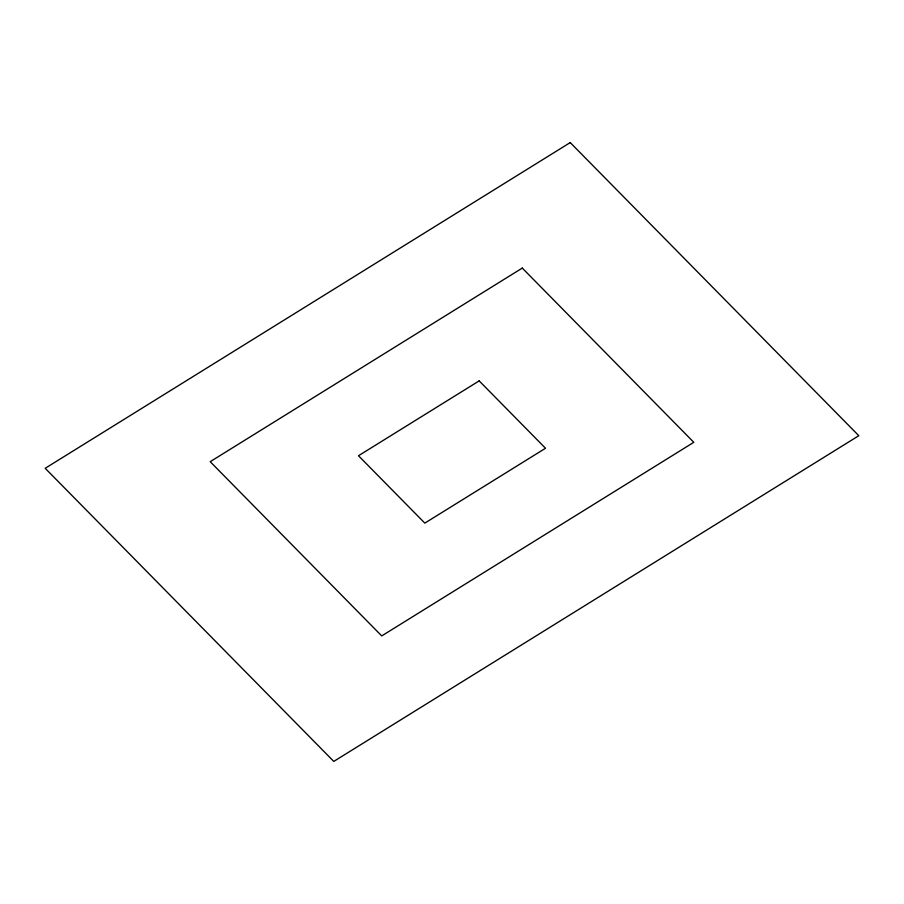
<?xml version="1.0" encoding="UTF-8"?>
<svg xmlns="http://www.w3.org/2000/svg" width="904" height="904" viewBox="0 0 904 904"><rect width="100%" height="100%" fill="white"/><g stroke="black" fill="none" stroke-linecap="round" stroke-linejoin="round"><path stroke-width="1.36" d="M570.232 142.583L45.2 468.295L333.768 761.417L858.8 435.705L570.232 142.583M522.275 268.081L210.203 461.684L381.725 635.919L693.797 442.316L522.275 268.081M479.176 380.878L358.492 455.74L424.823 523.122L545.507 448.26L479.176 380.878"/></g></svg>
